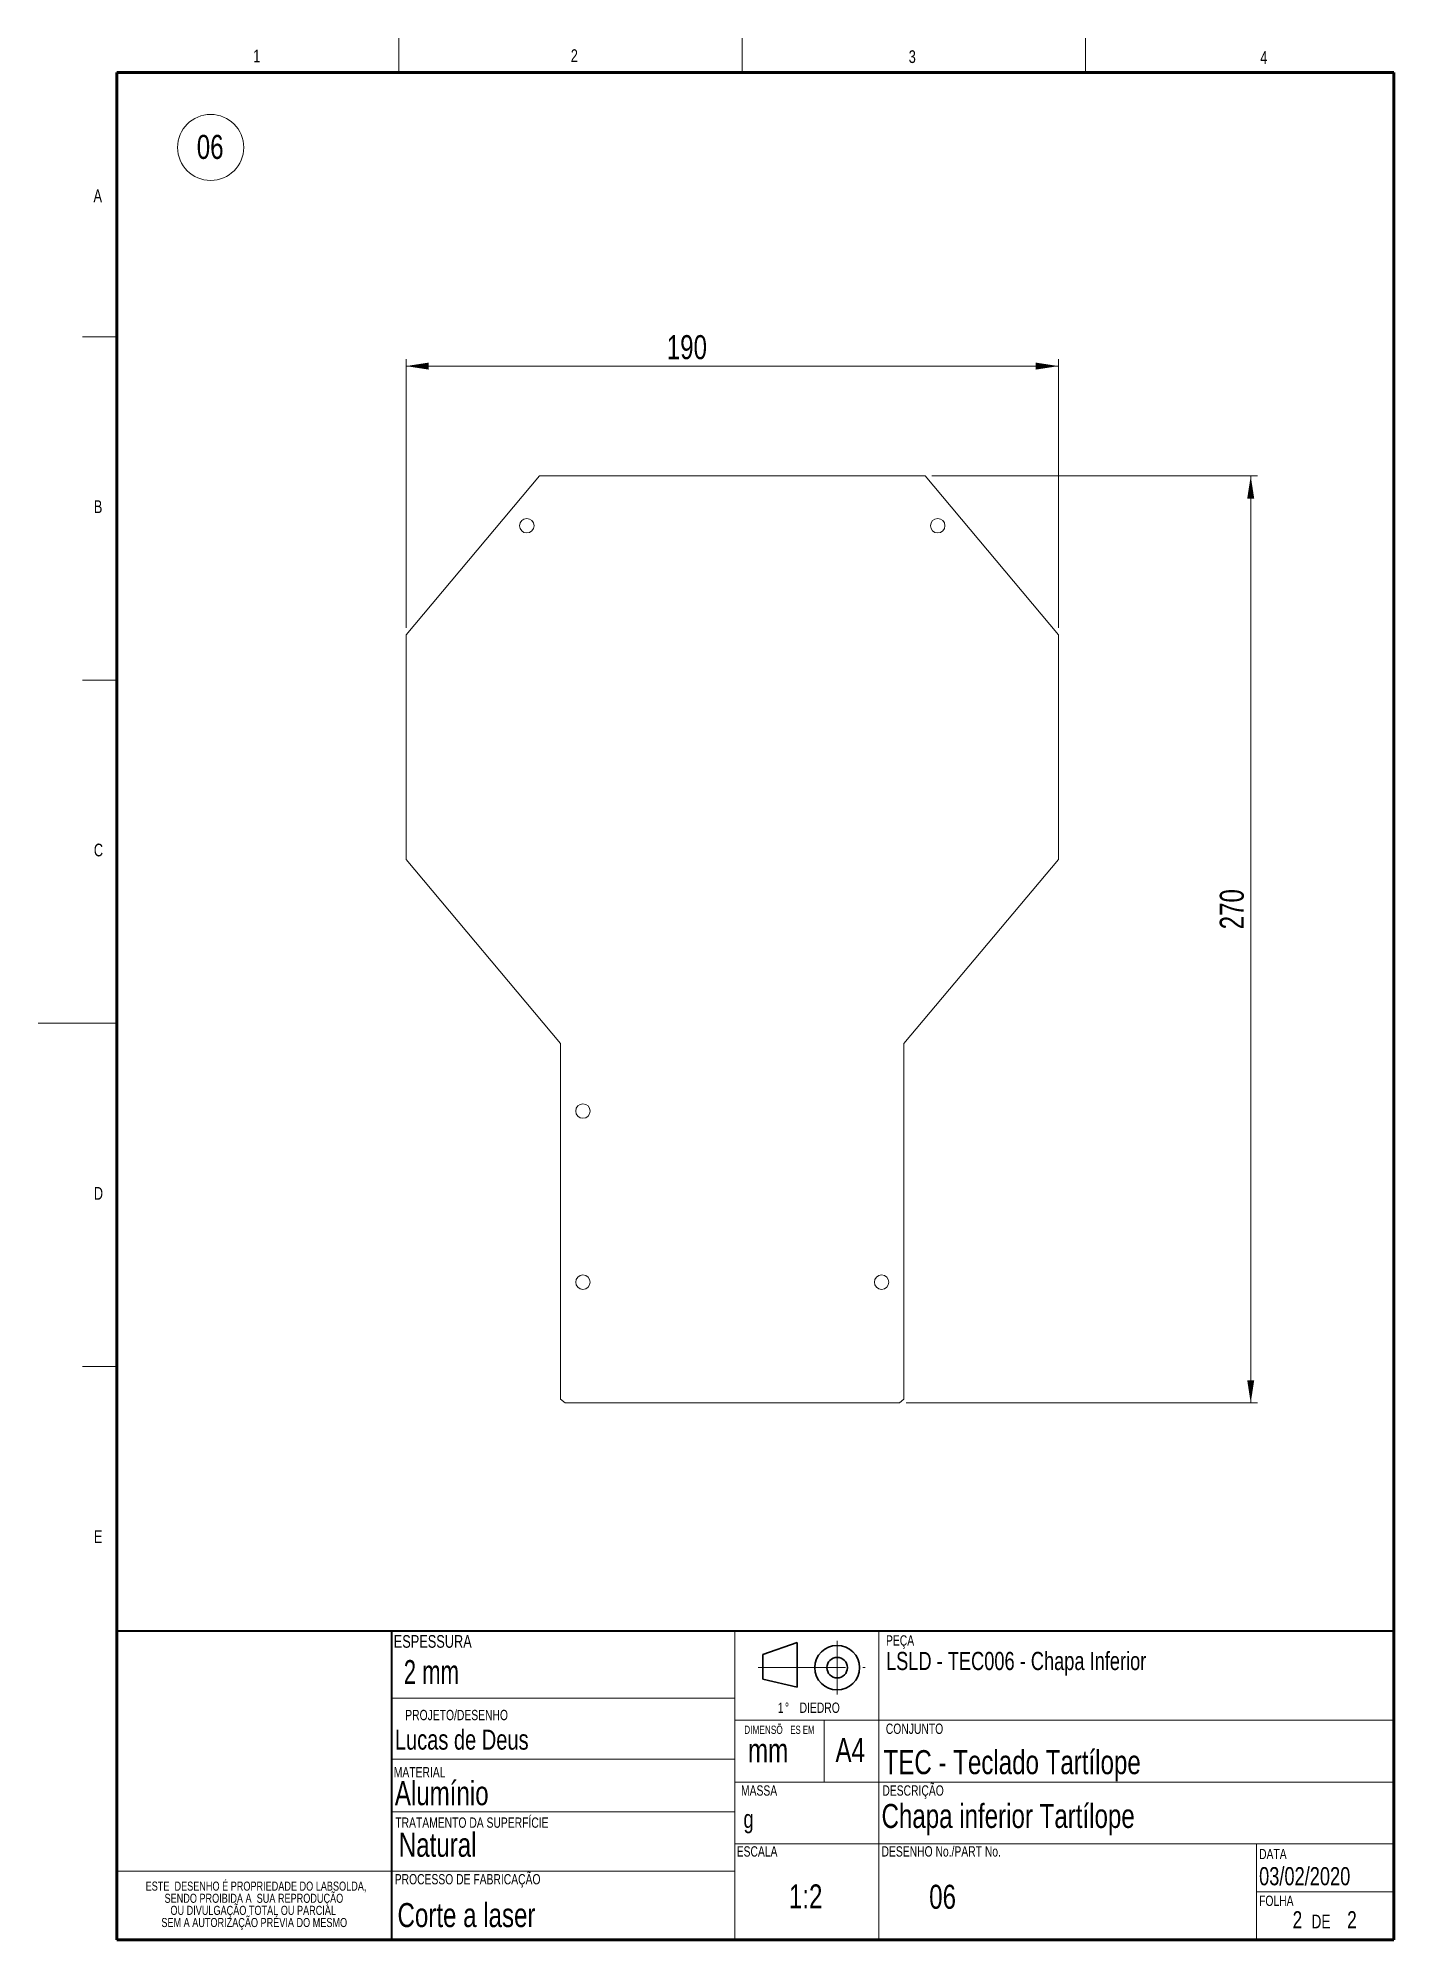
# Paper-space layout 'Folha2' of a CAD drawing. Header units: millimetres. Extents: x 6 to 204, y 15 to 292.
import ezdxf

# ---------------------------------------------------------------- set-up
doc = ezdxf.new("R2010")
doc.units = ezdxf.units.MM
doc.linetypes.add('CENTERX2', pattern=[20.32, 12.7, -2.54, 2.54, -2.54])
doc.styles.add('SLDTEXTSTYLE0', font='TXT', dxfattribs={"width": 0.75})
doc.styles.add('SLDTEXTSTYLE1', font='TXT', dxfattribs={"width": 0.7})
doc.styles.add('SLDTEXTSTYLE2', font='TXT', dxfattribs={"width": 0.6875})
doc.dimstyles.new('SLDDIMSTYLE0', dxfattribs={"dimtxt": 3.5, "dimasz": 3.302, "dimexe": 0, "dimexo": 0.0625, "dimgap": 0.875, "dimtad": 1, "dimlfac": 2, "dimrnd": 1e-09, "dimzin": 12, "dimdsep": 46, "dimtxsty": 'SLDTEXTSTYLE0', "dimsah": 1, "dimcen": 0.09, "dimadec": 0, "dimazin": 3, "dimtfac": 1, "dimtofl": 0, "dimtmove": 0, "dimatfit": 3, "dimfxl": 0, "dimfrac": 2, "dimtolj": 1, "dimtzin": 12, "dimarcsym": 0})

# ---------------------------------------------------------------- blocks, each defined once
blk = doc.blocks.new('SW_NOTE_0')
at = {"color": 0, "linetype": 'Continuous', "lineweight": 0}
blk.add_circle((2.59, 2.68), 4.81, dxfattribs=at)
at = {"color": 0, "linetype": 'Continuous', "lineweight": 0, "insert": (2.52, 4.51), "char_height": 3.5, "attachment_point": 2, "style": 'SLDTEXTSTYLE0'}
blk.add_mtext('06', dxfattribs=at)
blk = doc.blocks.new('SW_NOTE_1')
at = {"color": 0, "linetype": 'Continuous', "lineweight": 0, "attachment_point": 1, "style": 'SLDTEXTSTYLE0'}
for s, insert, char_height in [('2', (0, 3.22), 2.5), ('2', (7.94, 3.22), 2.5), ('DE', (2.74, 2.72), 2)]:
    blk.add_mtext(s, dxfattribs=dict(at, insert=insert, char_height=char_height))
blk = doc.blocks.new('SW_NOTE_2')
at = {"color": 0, "linetype": 'Continuous', "lineweight": 0, "char_height": 1.2, "attachment_point": 2}
for s, insert, style in [('DIMENSÕ', (3.58, 1.55), 'SLDTEXTSTYLE0'), ('ES EM', (9.25, 1.55), 'SLDTEXTSTYLE1')]:
    blk.add_mtext(s, dxfattribs=dict(at, insert=insert, style=style))
blk = doc.blocks.new('SW_NOTE_3')
at = {"color": 0, "linetype": 'Continuous', "lineweight": 0, "char_height": 1.5, "attachment_point": 2, "style": 'SLDTEXTSTYLE0'}
for s, insert in [('1', (0.54, 1.93)), ('%%d', (1.46, 1.93)), ('DIEDRO', (6.23, 1.93))]:
    blk.add_mtext(s, dxfattribs=dict(at, insert=insert))
blk = doc.blocks.new('SW_NOTE_4')
at = {"color": 0, "linetype": 'Continuous', "lineweight": 0, "char_height": 1.3229, "attachment_point": 2, "style": 'SLDTEXTSTYLE0'}
for s, insert in [('ESTE  DESENHO É PROPRIEDADE DO LABSOLDA,', (19.6, 1.71)), ('SENDO PROIBIDA A  SUA REPRODUÇÃO', (19.29, -0.06)), ('OU DIVULGAÇÃO TOTAL OU PARCIAL', (19.19, -1.82)), ('SEM A AUTORIZAÇÃO PRÉVIA DO MESMO', (19.34, -3.59))]:
    blk.add_mtext(s, dxfattribs=dict(at, insert=insert))
blk = doc.blocks.new('_D')
at = {"color": 7, "linetype": 'Continuous', "lineweight": 0}
for p, q in [((136.52, 228.22), (183.94, 228.22)), ((182.94, 228.22), (182.94, 93.22)), ((132.78, 93.22), (183.94, 93.22))]:
    blk.add_line(p, q, dxfattribs=at)
for points in [[(182.94, 228.22), (182.43, 224.92), (183.45, 224.92)], [(182.94, 93.22), (183.45, 96.52), (182.43, 96.52)]]:
    blk.add_solid(points, dxfattribs=at)
at = {"color": 7, "linetype": 'Continuous', "lineweight": 0, "insert": (178.43, 162.19, -0.33), "char_height": 3.5, "attachment_point": 1, "rotation": 90, "style": 'SLDTEXTSTYLE0'}
blk.add_mtext('270', dxfattribs=at)
blk = doc.blocks.new('_D_1')
at = {"color": 7, "linetype": 'Continuous', "lineweight": 0}
for p, q in [((59.94, 206.08), (59.94, 245.22)), ((154.94, 244.22), (59.94, 244.22)), ((154.94, 206.08), (154.94, 245.22))]:
    blk.add_line(p, q, dxfattribs=at)
for points in [[(59.94, 244.22), (63.24, 243.71), (63.24, 244.73)], [(154.94, 244.22), (151.64, 244.73), (151.64, 243.71)]]:
    blk.add_solid(points, dxfattribs=at)
at = {"color": 7, "linetype": 'Continuous', "lineweight": 0, "insert": (97.9, 248.73, -0.33), "char_height": 3.5, "attachment_point": 1, "style": 'SLDTEXTSTYLE0'}
blk.add_mtext('190', dxfattribs=at)

psp = doc.layouts.new('Folha2')

# ---------------------------------------------------------------- linework, layer by layer
at = {"color": 7, "linetype": 'Continuous', "lineweight": 0}
for p, q in [((58.9, 287), (58.9, 292)), ((108.9, 292), (108.9, 287)), ((158.9, 287), (158.9, 292)), ((17.8, 248.5), (12.8, 248.5)), ((12.8, 198.5), (17.8, 198.5)), ((6.34, 148.5), (17.8, 148.5)), ((12.8, 98.5), (17.8, 98.5)), ((107.8, 47), (107.8, 60)), ((128.8, 60), (128.8, 15)), ((57.8, 50.2325), (107.8, 50.2325)), ((107.8, 15), (107.8, 47)), ((107.8, 47), (128.8, 47)), ((120.8, 47), (120.8, 38)), ((128.8, 47), (203.8, 47)), ((57.8, 41.3303), (107.8, 41.3303)), ((107.8, 38), (203.8, 38)), ((57.8, 33.6515), (107.8, 33.6515)), ((128.8, 29), (107.8, 29)), ((128.8, 29), (203.8, 29)), ((183.8, 29), (183.8, 15)), ((57.8, 25), (17.8, 25)), ((57.8, 25), (107.8, 25)), ((183.8, 22), (203.8, 22))]:
    psp.add_line(p, q, dxfattribs=at)
at = {"color": 7, "linetype": 'Continuous', "lineweight": 60}
for p, q in [((17.8, 287), (17.8, 15)), ((203.8, 287), (17.8, 287)), ((203.8, 15), (203.8, 287)), ((17.8, 15), (203.8, 15))]:
    psp.add_line(p, q, dxfattribs=at)
at = {"color": 7, "linetype": 'Continuous', "lineweight": 15}
for p, q in [((79.3553, 228.2188), (59.9373, 205.0774)), ((135.5193, 228.2188), (79.3553, 228.2188)), ((154.9373, 205.0774), (135.5193, 228.2188)), ((59.9373, 205.0774), (59.9373, 172.3841)), ((154.9373, 172.3841), (154.9373, 205.0774)), ((59.9373, 172.3841), (82.4373, 145.5696)), ((132.4373, 145.5696), (154.9373, 172.3841)), ((82.4373, 145.5696), (82.4373, 93.7727)), ((132.4373, 93.7727), (132.4373, 145.5696)), ((82.4373, 93.7727), (83.0974, 93.2188)), ((83.0974, 93.2188), (131.7772, 93.2188)), ((131.7772, 93.2188), (132.4373, 93.7727))]:
    psp.add_line(p, q, dxfattribs=at)
at = {"color": 7, "linetype": 'Continuous', "lineweight": 40}
for p, q in [((17.8, 60), (203.8, 60)), ((57.8, 60), (57.8, 15))]:
    psp.add_line(p, q, dxfattribs=at)
at = {"color": 7, "linetype": 'Continuous', "lineweight": 30}
for p, q in [((116.8973, 58.3385), (111.8748, 56.5932)), ((116.8973, 58.3385), (116.8973, 51.8385)), ((111.8748, 52.9639), (111.8748, 56.5932)), ((116.8973, 51.8385), (111.8748, 52.9639))]:
    psp.add_line(p, q, dxfattribs=at)
at = {"color": 7, "linetype": 'CENTERX2', "lineweight": 0}
for p, q in [((122.7149, 58.5713), (122.7149, 50.7468)), ((111.2196, 54.6591), (126.7874, 54.6591))]:
    psp.add_line(p, q, dxfattribs=at)
at = {"color": 7, "linetype": 'Continuous', "lineweight": 15}
for centre in [(77.5163, 220.9711), (137.3583, 220.9711), (85.6873, 135.7188), (85.6873, 110.7988), (129.1873, 110.7988)]:
    psp.add_circle(centre, 1.05, dxfattribs=at)
at = {"color": 7, "linetype": 'Continuous', "lineweight": 30}
for radius in [3.25, 1.5]:
    psp.add_circle((122.7149, 54.6591), radius, dxfattribs=at)

# ---------------------------------------------------------------- block references
at = {"color": 7, "linetype": 'Continuous', "lineweight": 0}
for name, p in [('SW_NOTE_0', (28.8866, 273.384)), ('SW_NOTE_3', (113.9452, 47.6439)), ('SW_NOTE_2', (108.4048, 44.6606)), ('SW_NOTE_4', (18.4841, 21.7923)), ('SW_NOTE_1', (189.0429, 15.9701))]:
    psp.add_blockref(name, p, dxfattribs=at)

# ---------------------------------------------------------------- texts
for s, insert, char_height, attachment_point, style in [('1', (37.6818, 290.3175), 1.8521, 1, 'SLDTEXTSTYLE0'), ('2', (83.9208, 290.3628), 1.8521, 1, 'SLDTEXTSTYLE0'), ('3', (133.1354, 290.2146), 1.8521, 1, 'SLDTEXTSTYLE0'), ('4', (184.3253, 290.0881), 1.8521, 1, 'SLDTEXTSTYLE0'), ('A', (14.4154, 269.9465), 1.8521, 1, 'SLDTEXTSTYLE0'), ('B', (14.4667, 224.668), 1.8521, 1, 'SLDTEXTSTYLE0'), ('C', (14.4667, 174.668), 1.8521, 1, 'SLDTEXTSTYLE0'), ('D', (14.4667, 124.668), 1.8521, 1, 'SLDTEXTSTYLE0'), ('E', (14.4667, 74.668), 1.8521, 1, 'SLDTEXTSTYLE0'), ('ESPESSURA', (58.1416, 59.4063), 1.85208, 1, 'SLDTEXTSTYLE0'), ('PEÇA', (129.8285, 59.373), 1.5, 1, 'SLDTEXTSTYLE0'), ('2 mm', (59.5996, 55.7648), 3.5, 1, 'SLDTEXTSTYLE2'), ('LSLD - TEC006 - Chapa Inferior', (129.8285, 56.9554), 2.645833, 1, 'SLDTEXTSTYLE0'), ('PROJETO/DESENHO', (67.298, 48.5088), 1.5, 2, 'SLDTEXTSTYLE0'), ('Lucas de Deus', (58.3059, 45.6296), 2.910417, 1, 'SLDTEXTSTYLE0'), ('A4', (124.6147, 44.4143), 3.5, 2, 'SLDTEXTSTYLE0'), ('CONJUNTO', (129.8012, 46.5108), 1.5, 1, 'SLDTEXTSTYLE0'), ('mm', (109.7355, 44.3608), 3.5, 1, 'SLDTEXTSTYLE0'), ('TEC - Teclado Tartílope', (129.474, 42.6466), 3.5, 1, 'SLDTEXTSTYLE0'), ('MATERIAL', (58.147, 40.1834), 1.5, 1, 'SLDTEXTSTYLE0'), ('Alumínio', (58.3011, 38.1277), 3.5, 1, 'SLDTEXTSTYLE0'), ('MASSA', (111.3448, 37.5156), 1.5, 2, 'SLDTEXTSTYLE0'), ('DESCRIÇÃO', (129.2965, 37.5156), 1.5, 1, 'SLDTEXTSTYLE0'), ('g', (109.076, 33.9563), 2.6458, 1, 'SLDTEXTSTYLE0'), ('Chapa inferior Tartílope', (129.1747, 34.8108), 3.5, 1, 'SLDTEXTSTYLE0'), ('TRATAMENTO DA SUPERFÍCIE', (58.3656, 32.8417), 1.5, 1, 'SLDTEXTSTYLE0'), ('Natural', (58.8779, 30.6147), 3.5, 1, 'SLDTEXTSTYLE0'), ('ESCALA', (108.0838, 28.6456), 1.5, 1, 'SLDTEXTSTYLE0'), ('DESENHO No./PART No.', (129.1747, 28.6456), 1.5, 1, 'SLDTEXTSTYLE0'), ('DATA', (184.1607, 28.2672), 1.5, 1, 'SLDTEXTSTYLE0'), ('PROCESSO DE FABRICAÇÃO', (58.2817, 24.5989), 1.5, 1, 'SLDTEXTSTYLE0'), ('03/02/2020', (184.1607, 25.6107), 2.64583, 1, 'SLDTEXTSTYLE0'), ('1:2', (115.6889, 23.0948), 3.5, 1, 'SLDTEXTSTYLE0'), ('06', (136.1164, 23.0414), 3.5, 1, 'SLDTEXTSTYLE0'), ('Corte a laser', (58.6862, 20.3762), 3.5, 1, 'SLDTEXTSTYLE0'), ('FOLHA', (184.1607, 21.4555), 1.5, 1, 'SLDTEXTSTYLE0')]:
    psp.add_mtext(s, dxfattribs=dict(at, insert=insert, char_height=char_height, attachment_point=attachment_point, style=style))

# ---------------------------------------------------------------- dimensions: what is measured, and where the dimension line sits
for base, p1, p2, angle, picture, middle in [((59.9373, 244.2188), (154.9373, 205.0774), (59.9373, 205.0774), 0, '_D_1', (103.204, 244.2188)), ((182.9373, 93.2188), (135.5193, 228.2188), (131.7772, 93.2188), 90, '_D', (182.9373, 167.4921))]:
    dim = psp.add_linear_dim(base=base, p1=p1, p2=p2, angle=angle, dimstyle='SLDDIMSTYLE0', dxfattribs=at)
    dim.commit()
    dim.dimension.update_dxf_attribs({"geometry": picture, "text_midpoint": middle, "dimtype": 160})

doc.saveas('drawing.dxf')
